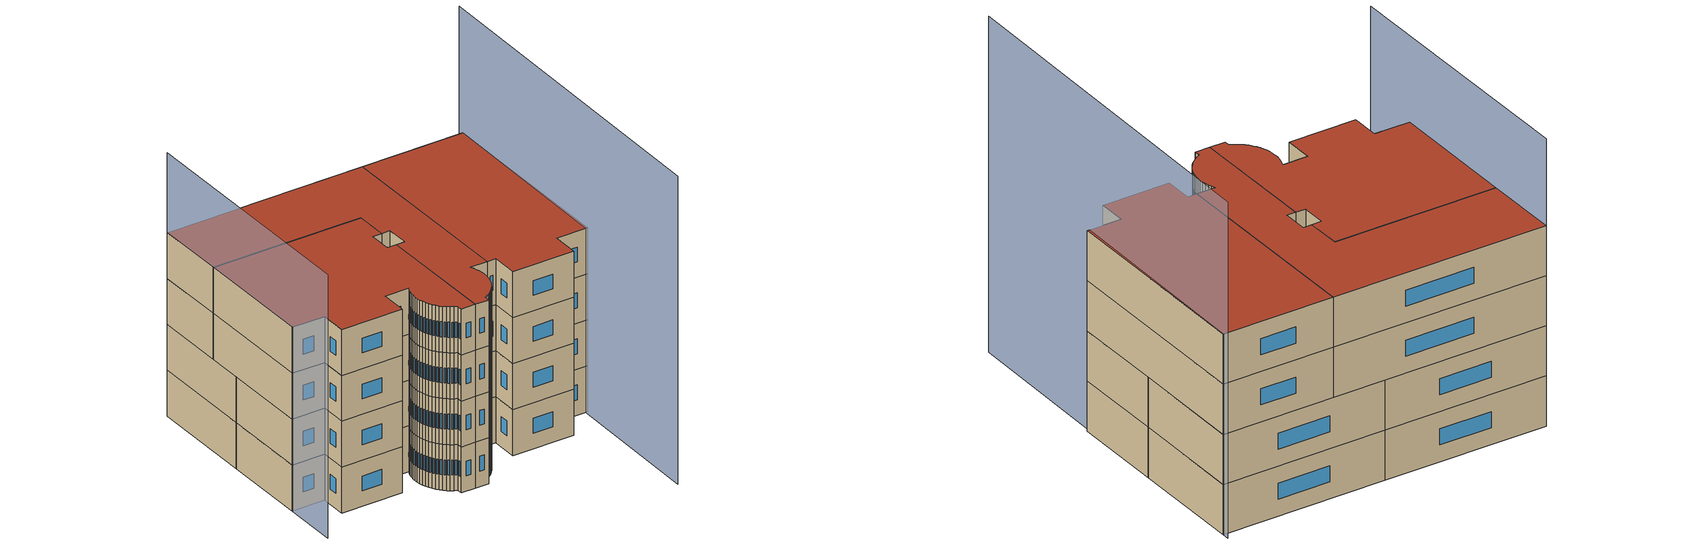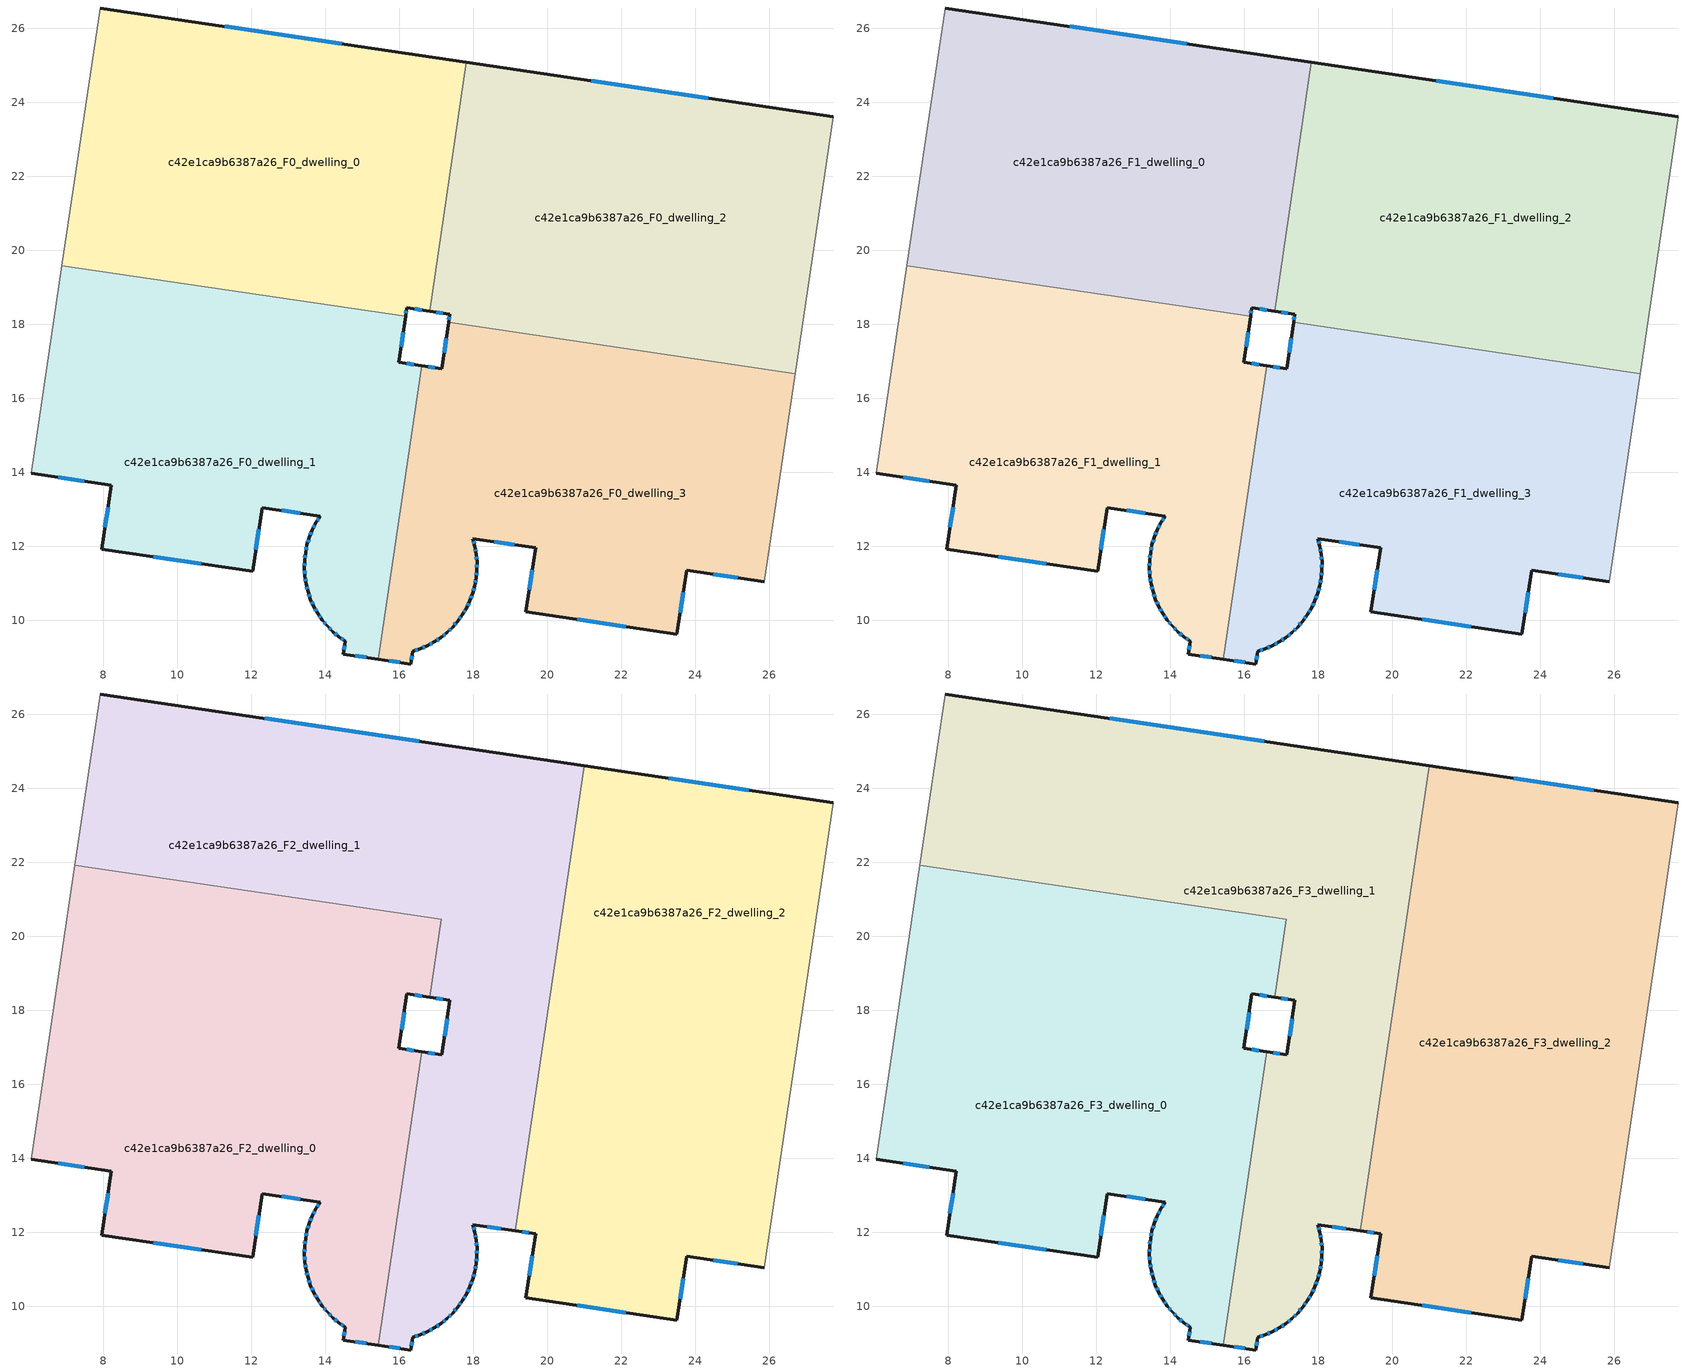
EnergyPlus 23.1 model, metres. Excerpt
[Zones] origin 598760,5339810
c42e1ca9b6387a26_F0_dwelling_0
 floor ground (EU_floor_Construction): 17.82,25.08 16.82,18.35 16.2,18.44 16.17,18.21 6.88,19.58 7.91,26.55 z0
 wall outside (EU_wall_Construction): 16.17,18.21 16.2,18.44 16.82,18.35 / 17.82,25.08 7.91,26.55 z0:3
 wall to c42e1ca9b6387a26_F0_dwelling_2 (EU_wall_Construction): 16.82,18.35 17.82,25.08 z0:3
 wall to c42e1ca9b6387a26_F0_dwelling_1 (EU_wall_Construction): 6.88,19.58 16.17,18.21 z0:3
 wall adiabatic (EU_wall_Construction): 7.91,26.55 6.88,19.58 z0:3
 window (EU_Window_Construction): 16.41,18.41 16.61,18.38 / 16.18,18.29 16.19,18.36 / 14.45,25.58 11.28,26.05 z1.02:1.98
c42e1ca9b6387a26_F0_dwelling_1
 floor ground (EU_floor_Construction): 16.17,18.21 15.99,16.97 16.6,16.88 15.43,8.95 14.49,9.08 14.54,9.42 14.37,9.55 14.2,9.69 14.05,9.85 13.92,10 13.8,10.18 13.69,10.37 13.6,10.57 13.54,10.77 13.48,10.98 13.45,11.19 13.44,11.41 13.44,11.62 13.47,11.83 13.5,12.04 13.57,12.24 13.65,12.44 13.74,12.63 13.86,12.81 12.3,13.04 12.04,11.32 7.96,11.92 8.22,13.64 6.05,13.97 6.88,19.58 z0
 wall outside (EU_wall_Construction): 6.05,13.97 8.22,13.64 7.96,11.92 12.04,11.32 12.3,13.04 13.86,12.81 13.74,12.63 13.65,12.44 13.57,12.24 13.5,12.04 13.47,11.83 13.44,11.62 13.44,11.41 13.45,11.19 13.48,10.98 13.54,10.77 13.6,10.57 13.69,10.37 13.8,10.18 13.92,10 14.05,9.85 14.2,9.69 14.37,9.55 14.54,9.42 14.49,9.08 15.43,8.95 / 16.6,16.88 15.99,16.97 16.17,18.21 z0:3
 wall adiabatic (EU_wall_Construction): 6.88,19.58 6.05,13.97 z0:3
 wall to c42e1ca9b6387a26_F0_dwelling_3 (EU_wall_Construction): 15.43,8.95 16.6,16.88 z0:3
 window (EU_Window_Construction): 14.1,9.79 14.15,9.74 / 13.96,9.95 14.01,9.9 / 13.84,10.12 13.88,10.06 / 13.73,10.31 13.76,10.25 / 13.63,10.5 13.66,10.44 / 13.56,10.7 13.58,10.64 / 13.5,10.9 13.52,10.84 / 13.46,11.11 13.47,11.05 / 13.44,11.33 13.44,11.26 / 13.44,11.54 13.44,11.48 / 13.46,11.75 13.45,11.69 / 13.49,11.97 13.48,11.9 / 13.55,12.17 13.53,12.11 / 13.62,12.37 13.6,12.31 / 13.71,12.57 13.68,12.5 / 13.82,12.75 13.78,12.69 / 12.83,12.97 13.33,12.89 / 12.13,11.91 12.21,12.46 / 9.35,11.72 10.65,11.52 / 8.13,13.06 8.05,12.51 / 6.79,13.86 7.48,13.75 / 16.05,17.39 16.11,17.79 / 16.39,16.91 16.2,16.94 / 14.81,9.04 15.11,8.99 / 14.52,9.31 14.5,9.2 / 14.43,9.51 14.48,9.47 / 14.26,9.64 14.31,9.6 z1.02:1.98
c42e1ca9b6387a26_F0_dwelling_2
 floor ground (EU_floor_Construction): 27.73,23.61 26.7,16.66 17.33,18.05 17.36,18.27 16.82,18.35 17.82,25.08 z0
 wall outside (EU_wall_Construction): 27.73,23.61 17.82,25.08 / 16.82,18.35 17.36,18.27 17.33,18.05 z0:3
 wall adiabatic (EU_wall_Construction): 26.7,16.66 27.73,23.61 z0:3
 wall to c42e1ca9b6387a26_F0_dwelling_3 (EU_wall_Construction): 17.33,18.05 26.7,16.66 z0:3
 window (EU_Window_Construction): 24.36,24.11 21.19,24.58 / 17.35,18.2 17.34,18.12 / 17.01,18.33 17.18,18.3 z1.02:1.98
c42e1ca9b6387a26_F0_dwelling_3
 floor ground (EU_floor_Construction): 26.7,16.66 25.87,11.04 23.77,11.34 23.51,9.62 19.43,10.23 19.69,11.95 17.99,12.21 18.04,12 18.08,11.79 18.1,11.58 18.1,11.36 18.08,11.15 18.04,10.94 17.99,10.72 17.91,10.52 17.82,10.33 17.71,10.15 17.58,9.98 17.44,9.82 17.3,9.67 17.13,9.53 16.95,9.42 16.76,9.31 16.56,9.23 16.36,9.16 16.31,8.82 15.43,8.95 16.6,16.88 17.15,16.8 17.33,18.05 z0
 wall outside (EU_wall_Construction): 15.43,8.95 16.31,8.82 16.36,9.16 16.56,9.23 16.76,9.31 16.95,9.42 17.13,9.53 17.3,9.67 17.44,9.82 17.58,9.98 17.71,10.15 17.82,10.33 17.91,10.52 17.99,10.72 18.04,10.94 18.08,11.15 18.1,11.36 18.1,11.58 18.08,11.79 18.04,12 17.99,12.21 19.69,11.95 19.43,10.23 23.51,9.62 23.77,11.34 25.87,11.04 / 17.33,18.05 17.15,16.8 16.6,16.88 z0:3
 wall adiabatic (EU_wall_Construction): 25.87,11.04 26.7,16.66 z0:3
 window (EU_Window_Construction): 18.07,11.86 18.06,11.92 / 18.09,11.65 18.09,11.71 / 18.1,11.43 18.1,11.5 / 18.08,11.22 18.09,11.28 / 18.06,11.01 18.07,11.07 / 18.01,10.8 18.02,10.86 / 17.94,10.59 17.96,10.66 / 17.85,10.4 17.88,10.46 / 17.75,10.21 17.78,10.27 / 17.62,10.04 17.66,10.09 / 17.49,9.87 17.53,9.92 / 17.35,9.72 17.39,9.77 / 17.18,9.58 17.24,9.62 / 17.01,9.46 17.07,9.49 / 16.82,9.35 16.89,9.38 / 16.63,9.26 16.69,9.29 / 16.43,9.18 16.5,9.21 / 16.33,8.93 16.35,9.04 / 15.73,8.9 16.01,8.86 / 16.96,16.83 16.79,16.85 / 17.27,17.62 17.21,17.22 / 24.48,11.24 25.15,11.15 / 23.59,10.21 23.68,10.76 / 20.81,10.02 22.12,9.83 / 19.6,11.37 19.51,10.82 / 18.57,12.12 19.11,12.04 / 18.03,12.07 18.01,12.13 z1.02:1.98
c42e1ca9b6387a26_F1_dwelling_0
 floor to c42e1ca9b6387a26_F0_dwelling_0 (EU_floor_Construction): 17.82,25.08 16.82,18.35 16.2,18.44 16.17,18.21 6.88,19.58 7.91,26.55 z3
 wall outside (EU_wall_Construction): 16.17,18.21 16.2,18.44 16.82,18.35 / 17.82,25.08 7.91,26.55 z3:6
 wall to c42e1ca9b6387a26_F1_dwelling_2 (EU_wall_Construction): 16.82,18.35 17.82,25.08 z3:6
 wall to c42e1ca9b6387a26_F1_dwelling_1 (EU_wall_Construction): 6.88,19.58 16.17,18.21 z3:6
 wall adiabatic (EU_wall_Construction): 7.91,26.55 6.88,19.58 z3:6
 window (EU_Window_Construction): 16.41,18.41 16.61,18.38 / 16.18,18.29 16.19,18.36 / 14.45,25.58 11.28,26.05 z4.02:4.98
c42e1ca9b6387a26_F1_dwelling_1
 floor to c42e1ca9b6387a26_F0_dwelling_1 (EU_floor_Construction): 16.17,18.21 15.99,16.97 16.6,16.88 15.43,8.95 14.49,9.08 14.54,9.42 14.37,9.55 14.2,9.69 14.05,9.85 13.92,10 13.8,10.18 13.69,10.37 13.6,10.57 13.54,10.77 13.48,10.98 13.45,11.19 13.44,11.41 13.44,11.62 13.47,11.83 13.5,12.04 13.57,12.24 13.65,12.44 13.74,12.63 13.86,12.81 12.3,13.04 12.04,11.32 7.96,11.92 8.22,13.64 6.05,13.97 6.88,19.58 z3
 wall outside (EU_wall_Construction): 6.05,13.97 8.22,13.64 7.96,11.92 12.04,11.32 12.3,13.04 13.86,12.81 13.74,12.63 13.65,12.44 13.57,12.24 13.5,12.04 13.47,11.83 13.44,11.62 13.44,11.41 13.45,11.19 13.48,10.98 13.54,10.77 13.6,10.57 13.69,10.37 13.8,10.18 13.92,10 14.05,9.85 14.2,9.69 14.37,9.55 14.54,9.42 14.49,9.08 15.43,8.95 / 16.6,16.88 15.99,16.97 16.17,18.21 z3:6
 wall adiabatic (EU_wall_Construction): 6.88,19.58 6.05,13.97 z3:6
 wall to c42e1ca9b6387a26_F1_dwelling_3 (EU_wall_Construction): 15.43,8.95 16.6,16.88 z3:6
 window (EU_Window_Construction): 14.1,9.79 14.15,9.74 / 13.96,9.95 14.01,9.9 / 13.84,10.12 13.88,10.06 / 13.73,10.31 13.76,10.25 / 13.63,10.5 13.66,10.44 / 13.56,10.7 13.58,10.64 / 13.5,10.9 13.52,10.84 / 13.46,11.11 13.47,11.05 / 13.44,11.33 13.44,11.26 / 13.44,11.54 13.44,11.48 / 13.46,11.75 13.45,11.69 / 13.49,11.97 13.48,11.9 / 13.55,12.17 13.53,12.11 / 13.62,12.37 13.6,12.31 / 13.71,12.57 13.68,12.5 / 13.82,12.75 13.78,12.69 / 12.83,12.97 13.33,12.89 / 12.13,11.91 12.21,12.46 / 9.35,11.72 10.65,11.52 / 8.13,13.06 8.05,12.51 / 6.79,13.86 7.48,13.75 / 16.05,17.39 16.11,17.79 / 16.39,16.91 16.2,16.94 / 14.81,9.04 15.11,8.99 / 14.52,9.31 14.5,9.2 / 14.43,9.51 14.48,9.47 / 14.26,9.64 14.31,9.6 z4.02:4.98
c42e1ca9b6387a26_F1_dwelling_2
 floor to c42e1ca9b6387a26_F0_dwelling_2 (EU_floor_Construction): 27.73,23.61 26.7,16.66 17.33,18.05 17.36,18.27 16.82,18.35 17.82,25.08 z3
 wall outside (EU_wall_Construction): 27.73,23.61 17.82,25.08 / 16.82,18.35 17.36,18.27 17.33,18.05 z3:6
 wall adiabatic (EU_wall_Construction): 26.7,16.66 27.73,23.61 z3:6
 wall to c42e1ca9b6387a26_F1_dwelling_3 (EU_wall_Construction): 17.33,18.05 26.7,16.66 z3:6
 window (EU_Window_Construction): 24.36,24.11 21.19,24.58 / 17.35,18.2 17.34,18.12 / 17.01,18.33 17.18,18.3 z4.02:4.98
c42e1ca9b6387a26_F1_dwelling_3
 floor to c42e1ca9b6387a26_F0_dwelling_3 (EU_floor_Construction): 26.7,16.66 25.87,11.04 23.77,11.34 23.51,9.62 19.43,10.23 19.69,11.95 17.99,12.21 18.04,12 18.08,11.79 18.1,11.58 18.1,11.36 18.08,11.15 18.04,10.94 17.99,10.72 17.91,10.52 17.82,10.33 17.71,10.15 17.58,9.98 17.44,9.82 17.3,9.67 17.13,9.53 16.95,9.42 16.76,9.31 16.56,9.23 16.36,9.16 16.31,8.82 15.43,8.95 16.6,16.88 17.15,16.8 17.33,18.05 z3
 wall outside (EU_wall_Construction): 15.43,8.95 16.31,8.82 16.36,9.16 16.56,9.23 16.76,9.31 16.95,9.42 17.13,9.53 17.3,9.67 17.44,9.82 17.58,9.98 17.71,10.15 17.82,10.33 17.91,10.52 17.99,10.72 18.04,10.94 18.08,11.15 18.1,11.36 18.1,11.58 18.08,11.79 18.04,12 17.99,12.21 19.69,11.95 19.43,10.23 23.51,9.62 23.77,11.34 25.87,11.04 / 17.33,18.05 17.15,16.8 16.6,16.88 z3:6
 wall adiabatic (EU_wall_Construction): 25.87,11.04 26.7,16.66 z3:6
 window (EU_Window_Construction): 18.07,11.86 18.06,11.92 / 18.09,11.65 18.09,11.71 / 18.1,11.43 18.1,11.5 / 18.08,11.22 18.09,11.28 / 18.06,11.01 18.07,11.07 / 18.01,10.8 18.02,10.86 / 17.94,10.59 17.96,10.66 / 17.85,10.4 17.88,10.46 / 17.75,10.21 17.78,10.27 / 17.62,10.04 17.66,10.09 / 17.49,9.87 17.53,9.92 / 17.35,9.72 17.39,9.77 / 17.18,9.58 17.24,9.62 / 17.01,9.46 17.07,9.49 / 16.82,9.35 16.89,9.38 / 16.63,9.26 16.69,9.29 / 16.43,9.18 16.5,9.21 / 16.33,8.93 16.35,9.04 / 15.73,8.9 16.01,8.86 / 16.96,16.83 16.79,16.85 / 17.27,17.62 17.21,17.22 / 24.48,11.24 25.15,11.15 / 23.59,10.21 23.68,10.76 / 20.81,10.02 22.12,9.83 / 19.6,11.37 19.51,10.82 / 18.57,12.12 19.11,12.04 / 18.03,12.07 18.01,12.13 z4.02:4.98
c42e1ca9b6387a26_F2_dwelling_0
 floor to c42e1ca9b6387a26_F1_dwelling_1 (EU_floor_Construction): 16.17,18.21 15.99,16.97 16.6,16.88 15.43,8.95 14.49,9.08 14.54,9.42 14.37,9.55 14.2,9.69 14.05,9.85 13.92,10 13.8,10.18 13.69,10.37 13.6,10.57 13.54,10.77 13.48,10.98 13.45,11.19 13.44,11.41 13.44,11.62 13.47,11.83 13.5,12.04 13.57,12.24 13.65,12.44 13.74,12.63 13.86,12.81 12.3,13.04 12.04,11.32 7.96,11.92 8.22,13.64 6.05,13.97 6.88,19.58 z6
 floor to c42e1ca9b6387a26_F1_dwelling_0 (EU_floor_Construction): 17.13,20.45 16.82,18.35 16.2,18.44 16.17,18.21 6.88,19.58 7.23,21.92 z6
 wall outside (EU_wall_Construction): 6.05,13.97 8.22,13.64 7.96,11.92 12.04,11.32 12.3,13.04 13.86,12.81 13.74,12.63 13.65,12.44 13.57,12.24 13.5,12.04 13.47,11.83 13.44,11.62 13.44,11.41 13.45,11.19 13.48,10.98 13.54,10.77 13.6,10.57 13.69,10.37 13.8,10.18 13.92,10 14.05,9.85 14.2,9.69 14.37,9.55 14.54,9.42 14.49,9.08 15.43,8.95 / 16.6,16.88 15.99,16.97 16.2,18.44 16.82,18.35 z6:9
 wall adiabatic (EU_wall_Construction): 7.23,21.92 6.05,13.97 z6:9
 wall to c42e1ca9b6387a26_F2_dwelling_1 (EU_wall_Construction): 16.82,18.35 17.13,20.45 7.23,21.92 / 15.43,8.95 16.6,16.88 z6:9
 window (EU_Window_Construction): 14.43,9.51 14.48,9.47 / 14.26,9.64 14.31,9.6 / 14.1,9.79 14.15,9.74 / 13.96,9.95 14.01,9.9 / 13.84,10.12 13.88,10.06 / 13.73,10.31 13.76,10.25 / 13.63,10.5 13.66,10.44 / 13.56,10.7 13.58,10.64 / 13.5,10.9 13.52,10.84 / 13.46,11.11 13.47,11.05 / 13.44,11.33 13.44,11.26 / 13.44,11.54 13.44,11.48 / 13.46,11.75 13.45,11.69 / 13.49,11.97 13.48,11.9 / 13.55,12.17 13.53,12.11 / 13.62,12.37 13.6,12.31 / 13.71,12.57 13.68,12.5 / 13.82,12.75 13.78,12.69 / 12.83,12.97 13.33,12.89 / 12.13,11.91 12.21,12.46 / 9.35,11.72 10.65,11.52 / 8.13,13.06 8.05,12.51 / 6.79,13.86 7.48,13.75 / 16.41,18.41 16.61,18.38 / 16.06,17.47 16.13,17.94 / 16.39,16.91 16.2,16.94 / 14.81,9.04 15.11,8.99 / 14.52,9.31 14.5,9.2 z7.02:7.98
c42e1ca9b6387a26_F2_dwelling_1
 floor to c42e1ca9b6387a26_F1_dwelling_0 (EU_floor_Construction): 17.82,25.08 16.82,18.35 17.13,20.45 7.23,21.92 7.91,26.55 z6
 floor to c42e1ca9b6387a26_F1_dwelling_2 (EU_floor_Construction): 21,24.61 19.97,17.66 17.33,18.05 17.36,18.27 16.82,18.35 17.82,25.08 z6
 floor to c42e1ca9b6387a26_F1_dwelling_3 (EU_floor_Construction): 19.97,17.66 19.14,12.04 17.99,12.21 18.04,12 18.08,11.79 18.1,11.58 18.1,11.36 18.08,11.15 18.04,10.94 17.99,10.72 17.91,10.52 17.82,10.33 17.71,10.15 17.58,9.98 17.44,9.82 17.3,9.67 17.13,9.53 16.95,9.42 16.76,9.31 16.56,9.23 16.36,9.16 16.31,8.82 15.43,8.95 16.6,16.88 17.15,16.8 17.33,18.05 z6
 wall outside (EU_wall_Construction): 15.43,8.95 16.31,8.82 16.36,9.16 16.56,9.23 16.76,9.31 16.95,9.42 17.13,9.53 17.3,9.67 17.44,9.82 17.58,9.98 17.71,10.15 17.82,10.33 17.91,10.52 17.99,10.72 18.04,10.94 18.08,11.15 18.1,11.36 18.1,11.58 18.08,11.79 18.04,12 17.99,12.21 19.14,12.04 / 16.82,18.35 17.36,18.27 17.15,16.8 16.6,16.88 / 21,24.61 7.91,26.55 z6:9
 wall adiabatic (EU_wall_Construction): 7.91,26.55 7.23,21.92 z6:9
 wall to c42e1ca9b6387a26_F2_dwelling_2 (EU_wall_Construction): 19.14,12.04 21,24.61 z6:9
 window (EU_Window_Construction): 18.07,11.86 18.06,11.92 / 18.09,11.65 18.09,11.71 / 18.1,11.43 18.1,11.5 / 18.08,11.22 18.09,11.28 / 18.06,11.01 18.07,11.07 / 18.01,10.8 18.02,10.86 / 17.94,10.59 17.96,10.66 / 17.85,10.4 17.88,10.46 / 17.75,10.21 17.78,10.27 / 17.62,10.04 17.66,10.09 / 17.49,9.87 17.53,9.92 / 17.35,9.72 17.39,9.77 / 17.18,9.58 17.24,9.62 / 17.01,9.46 17.07,9.49 / 16.82,9.35 16.89,9.38 / 16.63,9.26 16.69,9.29 / 16.43,9.18 16.5,9.21 / 16.33,8.93 16.35,9.04 / 15.73,8.9 16.01,8.86 / 16.96,16.83 16.79,16.85 / 17.29,17.77 17.22,17.3 / 17,18.33 17.18,18.3 / 16.54,25.27 12.36,25.89 / 18.38,12.15 18.75,12.09 / 18.03,12.07 18.01,12.13 z7.02:7.98
c42e1ca9b6387a26_F2_dwelling_2
 floor to c42e1ca9b6387a26_F1_dwelling_2 (EU_floor_Construction): 27.73,23.61 26.7,16.66 19.97,17.66 21,24.61 z6
 floor to c42e1ca9b6387a26_F1_dwelling_3 (EU_floor_Construction): 26.7,16.66 25.87,11.04 23.77,11.34 23.51,9.62 19.43,10.23 19.69,11.95 19.14,12.04 19.97,17.66 z6
 wall outside (EU_wall_Construction): 27.73,23.61 21,24.61 / 19.14,12.04 19.69,11.95 19.43,10.23 23.51,9.62 23.77,11.34 25.87,11.04 z6:9
 wall adiabatic (EU_wall_Construction): 25.87,11.04 27.73,23.61 z6:9
 window (EU_Window_Construction): 25.44,23.95 23.29,24.27 / 24.48,11.24 25.15,11.15 / 23.59,10.21 23.68,10.76 / 20.81,10.02 22.12,9.83 / 19.6,11.37 19.51,10.82 / 19.32,12.01 19.5,11.98 z7.02:7.98
c42e1ca9b6387a26_F3_dwelling_0
 floor to c42e1ca9b6387a26_F2_dwelling_0 (EU_floor_Construction): 17.13,20.45 16.82,18.35 16.2,18.44 15.99,16.97 16.6,16.88 15.43,8.95 14.49,9.08 14.54,9.42 14.37,9.55 14.2,9.69 14.05,9.85 13.92,10 13.8,10.18 13.69,10.37 13.6,10.57 13.54,10.77 13.48,10.98 13.45,11.19 13.44,11.41 13.44,11.62 13.47,11.83 13.5,12.04 13.57,12.24 13.65,12.44 13.74,12.63 13.86,12.81 12.3,13.04 12.04,11.32 7.96,11.92 8.22,13.64 6.05,13.97 7.23,21.92 z9
 wall outside (EU_wall_Construction): 6.05,13.97 8.22,13.64 7.96,11.92 12.04,11.32 12.3,13.04 13.86,12.81 13.74,12.63 13.65,12.44 13.57,12.24 13.5,12.04 13.47,11.83 13.44,11.62 13.44,11.41 13.45,11.19 13.48,10.98 13.54,10.77 13.6,10.57 13.69,10.37 13.8,10.18 13.92,10 14.05,9.85 14.2,9.69 14.37,9.55 14.54,9.42 14.49,9.08 15.43,8.95 / 16.6,16.88 15.99,16.97 16.2,18.44 16.82,18.35 z9:12
 wall adiabatic (EU_wall_Construction): 7.23,21.92 6.05,13.97 z9:12
 wall to c42e1ca9b6387a26_F3_dwelling_1 (EU_wall_Construction): 16.82,18.35 17.13,20.45 7.23,21.92 / 15.43,8.95 16.6,16.88 z9:12
 window (EU_Window_Construction): 14.43,9.51 14.48,9.47 / 14.26,9.64 14.31,9.6 / 14.1,9.79 14.15,9.74 / 13.96,9.95 14.01,9.9 / 13.84,10.12 13.88,10.06 / 13.73,10.31 13.76,10.25 / 13.63,10.5 13.66,10.44 / 13.56,10.7 13.58,10.64 / 13.5,10.9 13.52,10.84 / 13.46,11.11 13.47,11.05 / 13.44,11.33 13.44,11.26 / 13.44,11.54 13.44,11.48 / 13.46,11.75 13.45,11.69 / 13.49,11.97 13.48,11.9 / 13.55,12.17 13.53,12.11 / 13.62,12.37 13.6,12.31 / 13.71,12.57 13.68,12.5 / 13.82,12.75 13.78,12.69 / 12.83,12.97 13.33,12.89 / 12.13,11.91 12.21,12.46 / 9.35,11.72 10.65,11.52 / 8.13,13.06 8.05,12.51 / 6.79,13.86 7.48,13.75 / 16.41,18.41 16.61,18.38 / 16.06,17.47 16.13,17.94 / 16.39,16.91 16.2,16.94 / 14.81,9.04 15.11,8.99 / 14.52,9.31 14.5,9.2 z10.02:10.98
 roof outside (EU_roof_Construction): 15.43,8.95 16.6,16.88 15.99,16.97 16.2,18.44 16.82,18.35 17.13,20.45 7.23,21.92 6.05,13.97 8.22,13.64 7.96,11.92 12.04,11.32 12.3,13.04 13.86,12.81 13.74,12.63 13.65,12.44 13.57,12.24 13.5,12.04 13.47,11.83 13.44,11.62 13.44,11.41 13.45,11.19 13.48,10.98 13.54,10.77 13.6,10.57 13.69,10.37 13.8,10.18 13.92,10 14.05,9.85 14.2,9.69 14.37,9.55 14.54,9.42 14.49,9.08 z12
c42e1ca9b6387a26_F3_dwelling_1
 floor to c42e1ca9b6387a26_F2_dwelling_1 (EU_floor_Construction): 21,24.61 19.14,12.04 17.99,12.21 18.04,12 18.08,11.79 18.1,11.58 18.1,11.36 18.08,11.15 18.04,10.94 17.99,10.72 17.91,10.52 17.82,10.33 17.71,10.15 17.58,9.98 17.44,9.82 17.3,9.67 17.13,9.53 16.95,9.42 16.76,9.31 16.56,9.23 16.36,9.16 16.31,8.82 15.43,8.95 16.6,16.88 17.15,16.8 17.36,18.27 16.82,18.35 17.13,20.45 7.23,21.92 7.91,26.55 z9
 wall outside (EU_wall_Construction): 15.43,8.95 16.31,8.82 16.36,9.16 16.56,9.23 16.76,9.31 16.95,9.42 17.13,9.53 17.3,9.67 17.44,9.82 17.58,9.98 17.71,10.15 17.82,10.33 17.91,10.52 17.99,10.72 18.04,10.94 18.08,11.15 18.1,11.36 18.1,11.58 18.08,11.79 18.04,12 17.99,12.21 19.14,12.04 / 16.82,18.35 17.36,18.27 17.15,16.8 16.6,16.88 / 21,24.61 7.91,26.55 z9:12
 wall adiabatic (EU_wall_Construction): 7.91,26.55 7.23,21.92 z9:12
 wall to c42e1ca9b6387a26_F3_dwelling_2 (EU_wall_Construction): 19.14,12.04 21,24.61 z9:12
 window (EU_Window_Construction): 18.07,11.86 18.06,11.92 / 18.09,11.65 18.09,11.71 / 18.1,11.43 18.1,11.5 / 18.08,11.22 18.09,11.28 / 18.06,11.01 18.07,11.07 / 18.01,10.8 18.02,10.86 / 17.94,10.59 17.96,10.66 / 17.85,10.4 17.88,10.46 / 17.75,10.21 17.78,10.27 / 17.62,10.04 17.66,10.09 / 17.49,9.87 17.53,9.92 / 17.35,9.72 17.39,9.77 / 17.18,9.58 17.24,9.62 / 17.01,9.46 17.07,9.49 / 16.82,9.35 16.89,9.38 / 16.63,9.26 16.69,9.29 / 16.43,9.18 16.5,9.21 / 16.33,8.93 16.35,9.04 / 15.73,8.9 16.01,8.86 / 16.96,16.83 16.79,16.85 / 17.29,17.77 17.22,17.3 / 17,18.33 17.18,18.3 / 16.54,25.27 12.36,25.89 / 18.38,12.15 18.75,12.09 / 18.03,12.07 18.01,12.13 z10.02:10.98
 roof outside (EU_roof_Construction): 17.82,10.33 17.91,10.52 17.99,10.72 18.04,10.94 18.08,11.15 18.1,11.36 18.1,11.58 18.08,11.79 18.04,12 17.99,12.21 19.14,12.04 21,24.61 7.91,26.55 7.23,21.92 17.13,20.45 16.82,18.35 17.36,18.27 17.15,16.8 16.6,16.88 15.43,8.95 16.31,8.82 16.36,9.16 16.56,9.23 16.76,9.31 16.95,9.42 17.13,9.53 17.3,9.67 17.44,9.82 17.58,9.98 17.71,10.15 z12
c42e1ca9b6387a26_F3_dwelling_2
 floor to c42e1ca9b6387a26_F2_dwelling_2 (EU_floor_Construction): 27.73,23.61 25.87,11.04 23.77,11.34 23.51,9.62 19.43,10.23 19.69,11.95 19.14,12.04 21,24.61 z9
 wall outside (EU_wall_Construction): 27.73,23.61 21,24.61 / 19.14,12.04 19.69,11.95 19.43,10.23 23.51,9.62 23.77,11.34 25.87,11.04 z9:12
 wall adiabatic (EU_wall_Construction): 25.87,11.04 27.73,23.61 z9:12
 window (EU_Window_Construction): 25.44,23.95 23.29,24.27 / 24.48,11.24 25.15,11.15 / 23.59,10.21 23.68,10.76 / 20.81,10.02 22.12,9.83 / 19.6,11.37 19.51,10.82 / 19.32,12.01 19.5,11.98 z10.02:10.98
 roof outside (EU_roof_Construction): 25.87,11.04 27.73,23.61 21,24.61 19.14,12.04 19.69,11.95 19.43,10.23 23.51,9.62 23.77,11.34 z12
shading: 24.2,1.62 27.79,24 z0:20.1; 7.91,26.55 5.53,10.41 z0:17.2
[Building]
EU S2 Campaign: North Axis=0; Terrain=City; Solar Distribution=FullExterior
[Site:Location]
Vienna: Latitude=48; Longitude=16.5; Time Zone=1; Elevation=183
[SizingPeriod:WeatherFileDays]
AnnualSizingPeriod: Begin Month=1; Begin Day of Month=1; End Month=12; End Day of Month=31; Day of Week for Start Day=Monday; Use Weather File Daylight Saving Period=No; Use Weather File Rain and Snow Indicators=No
[MATERIAL]
EU_InternalMass_Material: Roughness=MediumRough; Thickness=0.1; Conductivity=1; Density=1800; Specific Heat=900; Thermal Absorptance=0.9; Solar Absorptance=0.7; Visible Absorptance=0.7
[MATERIAL:NOMASS] Roughness=MediumRough; Thermal Absorptance=0.9; Solar Absorptance=0.7; Visible Absorptance=0.7
Name | Thermal Resistance
EU_wall_NoMass | 0.942466
EU_roof_NoMass | 0.551687
EU_floor_NoMass | 0.66527
[WINDOWMATERIAL:SIMPLEGLAZINGSYSTEM]
EU_Window_SimpleGlazing: UFactor=2.03367; Solar Heat Gain Coefficient=0.65; Visible Transmittance=0.65
[CONSTRUCTION]
EU_wall_Construction: EU_wall_NoMass
EU_roof_Construction: EU_roof_NoMass
EU_floor_Construction: EU_floor_NoMass
EU_Window_Construction: EU_Window_SimpleGlazing
EU_InternalMass_Construction: EU_InternalMass_Material
[ZONE] Type=1; Multiplier=1; Ceiling Height=autocalculate; Floor Area=autocalculate; Part of Total Floor Area=Yes
Name | Volume
c42e1ca9b6387a26_F0_dwelling_0; c42e1ca9b6387a26_F1_dwelling_0 | 210.916
c42e1ca9b6387a26_F2_dwelling_0; c42e1ca9b6387a26_F3_dwelling_0 | 281.248
c42e1ca9b6387a26_F0_dwelling_1; c42e1ca9b6387a26_F1_dwelling_1 | 210.932
c42e1ca9b6387a26_F2_dwelling_1; c42e1ca9b6387a26_F3_dwelling_1 | 281.198
c42e1ca9b6387a26_F0_dwelling_2; c42e1ca9b6387a26_F1_dwelling_2 | 210.919
c42e1ca9b6387a26_F2_dwelling_2; c42e1ca9b6387a26_F3_dwelling_2 | 281.218
c42e1ca9b6387a26_F0_dwelling_3; c42e1ca9b6387a26_F1_dwelling_3 | 210.908
[INTERNALMASS] Construction=EU_InternalMass_Construction
Name | Zone or ZoneList | Surface Area
c42e1ca9b6387a26_F0_dwelling_0_EU_InternalMass | c42e1ca9b6387a26_F0_dwelling_0 | 70.306
c42e1ca9b6387a26_F0_dwelling_1_EU_InternalMass | c42e1ca9b6387a26_F0_dwelling_1 | 70.3097
c42e1ca9b6387a26_F0_dwelling_2_EU_InternalMass | c42e1ca9b6387a26_F0_dwelling_2 | 70.306
c42e1ca9b6387a26_F0_dwelling_3_EU_InternalMass | c42e1ca9b6387a26_F0_dwelling_3 | 70.3031
c42e1ca9b6387a26_F1_dwelling_0_EU_InternalMass | c42e1ca9b6387a26_F1_dwelling_0 | 70.306
c42e1ca9b6387a26_F1_dwelling_1_EU_InternalMass | c42e1ca9b6387a26_F1_dwelling_1 | 70.3097
c42e1ca9b6387a26_F1_dwelling_2_EU_InternalMass | c42e1ca9b6387a26_F1_dwelling_2 | 70.306
c42e1ca9b6387a26_F1_dwelling_3_EU_InternalMass | c42e1ca9b6387a26_F1_dwelling_3 | 70.3031
c42e1ca9b6387a26_F2_dwelling_0_EU_InternalMass | c42e1ca9b6387a26_F2_dwelling_0 | 93.7469
c42e1ca9b6387a26_F2_dwelling_1_EU_InternalMass | c42e1ca9b6387a26_F2_dwelling_1 | 93.7326
c42e1ca9b6387a26_F2_dwelling_2_EU_InternalMass | c42e1ca9b6387a26_F2_dwelling_2 | 93.7405
c42e1ca9b6387a26_F3_dwelling_0_EU_InternalMass | c42e1ca9b6387a26_F3_dwelling_0 | 93.7469
c42e1ca9b6387a26_F3_dwelling_1_EU_InternalMass | c42e1ca9b6387a26_F3_dwelling_1 | 93.7326
c42e1ca9b6387a26_F3_dwelling_2_EU_InternalMass | c42e1ca9b6387a26_F3_dwelling_2 | 93.7405
[OTHEREQUIPMENT] Fuel Type=Electricity; Design Level Calculation Method=Watts/Area; Power per Zone Floor Area=1; Fraction Latent=0; Fraction Radiant=0; Fraction Lost=0; Carbon Dioxide Generation Rate=0; EndUse Subcategory=EU_Step8_InternalGains
Name | Zone or ZoneList or Space or SpaceList | Schedule
EU_Step8_InternalGain_c42e1ca9b6387a26_F0_dwelling_0_f000 | c42e1ca9b6387a26_F0_dwelling_0 | EU_Step8_GainSchedule_c42e1ca9b6387a26_F0_dwelling_0_f000
EU_Step8_InternalGain_c42e1ca9b6387a26_F0_dwelling_1_f000 | c42e1ca9b6387a26_F0_dwelling_1 | EU_Step8_GainSchedule_c42e1ca9b6387a26_F0_dwelling_1_f000
EU_Step8_InternalGain_c42e1ca9b6387a26_F0_dwelling_2_f000 | c42e1ca9b6387a26_F0_dwelling_2 | EU_Step8_GainSchedule_c42e1ca9b6387a26_F0_dwelling_2_f000
EU_Step8_InternalGain_c42e1ca9b6387a26_F0_dwelling_3_f000 | c42e1ca9b6387a26_F0_dwelling_3 | EU_Step8_GainSchedule_c42e1ca9b6387a26_F0_dwelling_3_f000
EU_Step8_InternalGain_c42e1ca9b6387a26_F1_dwelling_0_f000 | c42e1ca9b6387a26_F1_dwelling_0 | EU_Step8_GainSchedule_c42e1ca9b6387a26_F1_dwelling_0_f000
EU_Step8_InternalGain_c42e1ca9b6387a26_F1_dwelling_1_f000 | c42e1ca9b6387a26_F1_dwelling_1 | EU_Step8_GainSchedule_c42e1ca9b6387a26_F1_dwelling_1_f000
EU_Step8_InternalGain_c42e1ca9b6387a26_F1_dwelling_2_f000 | c42e1ca9b6387a26_F1_dwelling_2 | EU_Step8_GainSchedule_c42e1ca9b6387a26_F1_dwelling_2_f000
EU_Step8_InternalGain_c42e1ca9b6387a26_F1_dwelling_3_f000 | c42e1ca9b6387a26_F1_dwelling_3 | EU_Step8_GainSchedule_c42e1ca9b6387a26_F1_dwelling_3_f000
EU_Step8_InternalGain_c42e1ca9b6387a26_F2_dwelling_0_f000 | c42e1ca9b6387a26_F2_dwelling_0 | EU_Step8_GainSchedule_c42e1ca9b6387a26_F2_dwelling_0_f000
EU_Step8_InternalGain_c42e1ca9b6387a26_F2_dwelling_1_f000 | c42e1ca9b6387a26_F2_dwelling_1 | EU_Step8_GainSchedule_c42e1ca9b6387a26_F2_dwelling_1_f000
EU_Step8_InternalGain_c42e1ca9b6387a26_F2_dwelling_2_f000 | c42e1ca9b6387a26_F2_dwelling_2 | EU_Step8_GainSchedule_c42e1ca9b6387a26_F2_dwelling_2_f000
EU_Step8_InternalGain_c42e1ca9b6387a26_F3_dwelling_0_f000 | c42e1ca9b6387a26_F3_dwelling_0 | EU_Step8_GainSchedule_c42e1ca9b6387a26_F3_dwelling_0_f000
EU_Step8_InternalGain_c42e1ca9b6387a26_F3_dwelling_1_f000 | c42e1ca9b6387a26_F3_dwelling_1 | EU_Step8_GainSchedule_c42e1ca9b6387a26_F3_dwelling_1_f000
EU_Step8_InternalGain_c42e1ca9b6387a26_F3_dwelling_2_f000 | c42e1ca9b6387a26_F3_dwelling_2 | EU_Step8_GainSchedule_c42e1ca9b6387a26_F3_dwelling_2_f000
[ZONEVENTILATION:DESIGNFLOWRATE] Schedule=EU_AlwaysOn; Design Flow Rate Calculation Method=AirChanges/Hour; Air Changes per Hour=0.530523; Ventilation Type=Natural; Fan Pressure Rise=0; Fan Total Efficiency=1; Constant Term Coefficient=1; Temperature Term Coefficient=0; Velocity Term Coefficient=0; Velocity Squared Term Coefficient=0; Minimum Indoor Temperature=-100; Maximum Indoor Temperature=100; Delta Temperature=-100; Minimum Outdoor Temperature=-100; Maximum Outdoor Temperature=100; Maximum Wind Speed=40
Name | Zone or ZoneList or Space or SpaceList
EU_ConstantAir_c42e1ca9b6387a26_F0_dwelling_0 | c42e1ca9b6387a26_F0_dwelling_0
EU_ConstantAir_c42e1ca9b6387a26_F0_dwelling_1 | c42e1ca9b6387a26_F0_dwelling_1
EU_ConstantAir_c42e1ca9b6387a26_F0_dwelling_2 | c42e1ca9b6387a26_F0_dwelling_2
EU_ConstantAir_c42e1ca9b6387a26_F0_dwelling_3 | c42e1ca9b6387a26_F0_dwelling_3
EU_ConstantAir_c42e1ca9b6387a26_F1_dwelling_0 | c42e1ca9b6387a26_F1_dwelling_0
EU_ConstantAir_c42e1ca9b6387a26_F1_dwelling_1 | c42e1ca9b6387a26_F1_dwelling_1
EU_ConstantAir_c42e1ca9b6387a26_F1_dwelling_2 | c42e1ca9b6387a26_F1_dwelling_2
EU_ConstantAir_c42e1ca9b6387a26_F1_dwelling_3 | c42e1ca9b6387a26_F1_dwelling_3
EU_ConstantAir_c42e1ca9b6387a26_F2_dwelling_0 | c42e1ca9b6387a26_F2_dwelling_0
EU_ConstantAir_c42e1ca9b6387a26_F2_dwelling_1 | c42e1ca9b6387a26_F2_dwelling_1
EU_ConstantAir_c42e1ca9b6387a26_F2_dwelling_2 | c42e1ca9b6387a26_F2_dwelling_2
EU_ConstantAir_c42e1ca9b6387a26_F3_dwelling_0 | c42e1ca9b6387a26_F3_dwelling_0
EU_ConstantAir_c42e1ca9b6387a26_F3_dwelling_1 | c42e1ca9b6387a26_F3_dwelling_1
EU_ConstantAir_c42e1ca9b6387a26_F3_dwelling_2 | c42e1ca9b6387a26_F3_dwelling_2
[HVACTEMPLATE:THERMOSTAT] Constant Heating Setpoint=20; Constant Cooling Setpoint=50
EU_HeatOnly_c42e1ca9b6387a26_F0_dwelling_0; EU_HeatOnly_c42e1ca9b6387a26_F0_dwelling_1; EU_HeatOnly_c42e1ca9b6387a26_F0_dwelling_2; EU_HeatOnly_c42e1ca9b6387a26_F0_dwelling_3; EU_HeatOnly_c42e1ca9b6387a26_F1_dwelling_0; EU_HeatOnly_c42e1ca9b6387a26_F1_dwelling_1; EU_HeatOnly_c42e1ca9b6387a26_F1_dwelling_2; EU_HeatOnly_c42e1ca9b6387a26_F1_dwelling_3; EU_HeatOnly_c42e1ca9b6387a26_F2_dwelling_0; EU_HeatOnly_c42e1ca9b6387a26_F2_dwelling_1; EU_HeatOnly_c42e1ca9b6387a26_F2_dwelling_2; EU_HeatOnly_c42e1ca9b6387a26_F3_dwelling_0; EU_HeatOnly_c42e1ca9b6387a26_F3_dwelling_1; EU_HeatOnly_c42e1ca9b6387a26_F3_dwelling_2
[HVACTEMPLATE:ZONE:IDEALLOADSAIRSYSTEM] System Availability Schedule=EU_AlwaysOn; Maximum Heating Supply Air Temperature=50; Minimum Cooling Supply Air Temperature=13; Maximum Heating Supply Air Humidity Ratio=0.0156; Minimum Cooling Supply Air Humidity Ratio=0.0077; Heating Limit=NoLimit; Cooling Limit=NoLimit; Heating Availability Schedule=EU_AlwaysOn; Cooling Availability Schedule=EU_CoolingOff; Dehumidification Control Type=ConstantSensibleHeatRatio; Cooling Sensible Heat Ratio=0.7; Dehumidification Setpoint=60; Humidification Control Type=None; Humidification Setpoint=30; Outdoor Air Method=None; Outdoor Air Flow Rate per Person=0.00944; Outdoor Air Flow Rate per Zone Floor Area=0; Outdoor Air Flow Rate per Zone=0; Demand Controlled Ventilation Type=None; Outdoor Air Economizer Type=NoEconomizer; Heat Recovery Type=None; Sensible Heat Recovery Effectiveness=0.7; Latent Heat Recovery Effectiveness=0.65
Name | Template Thermostat
c42e1ca9b6387a26_F0_dwelling_0 | EU_HeatOnly_c42e1ca9b6387a26_F0_dwelling_0
c42e1ca9b6387a26_F0_dwelling_1 | EU_HeatOnly_c42e1ca9b6387a26_F0_dwelling_1
c42e1ca9b6387a26_F0_dwelling_2 | EU_HeatOnly_c42e1ca9b6387a26_F0_dwelling_2
c42e1ca9b6387a26_F0_dwelling_3 | EU_HeatOnly_c42e1ca9b6387a26_F0_dwelling_3
c42e1ca9b6387a26_F1_dwelling_0 | EU_HeatOnly_c42e1ca9b6387a26_F1_dwelling_0
c42e1ca9b6387a26_F1_dwelling_1 | EU_HeatOnly_c42e1ca9b6387a26_F1_dwelling_1
c42e1ca9b6387a26_F1_dwelling_2 | EU_HeatOnly_c42e1ca9b6387a26_F1_dwelling_2
c42e1ca9b6387a26_F1_dwelling_3 | EU_HeatOnly_c42e1ca9b6387a26_F1_dwelling_3
c42e1ca9b6387a26_F2_dwelling_0 | EU_HeatOnly_c42e1ca9b6387a26_F2_dwelling_0
c42e1ca9b6387a26_F2_dwelling_1 | EU_HeatOnly_c42e1ca9b6387a26_F2_dwelling_1
c42e1ca9b6387a26_F2_dwelling_2 | EU_HeatOnly_c42e1ca9b6387a26_F2_dwelling_2
c42e1ca9b6387a26_F3_dwelling_0 | EU_HeatOnly_c42e1ca9b6387a26_F3_dwelling_0
c42e1ca9b6387a26_F3_dwelling_1 | EU_HeatOnly_c42e1ca9b6387a26_F3_dwelling_1
c42e1ca9b6387a26_F3_dwelling_2 | EU_HeatOnly_c42e1ca9b6387a26_F3_dwelling_2
[SIZING:ZONE] Zone Cooling Design Supply Air Temperature Input Method=SupplyAirTemperature; Zone Cooling Design Supply Air Temperature=13; Zone Heating Design Supply Air Temperature Input Method=SupplyAirTemperature; Zone Heating Design Supply Air Temperature=50; Zone Cooling Design Supply Air Humidity Ratio=0.008; Zone Heating Design Supply Air Humidity Ratio=0.008; Cooling Design Air Flow Method=DesignDay; Cooling Design Air Flow Rate=0; Cooling Minimum Air Flow per Zone Floor Area=0.000762; Cooling Minimum Air Flow=0; Cooling Minimum Air Flow Fraction=0.2; Heating Design Air Flow Method=DesignDay; Heating Design Air Flow Rate=0; Heating Maximum Air Flow per Zone Floor Area=0.002032; Heating Maximum Air Flow=0.141576; Heating Maximum Air Flow Fraction=0.3; Account for Dedicated Outdoor Air System=No; Dedicated Outdoor Air System Control Strategy=NeutralSupplyAir; Dedicated Outdoor Air Low Setpoint Temperature for Design=autosize; Dedicated Outdoor Air High Setpoint Temperature for Design=autosize; Zone Load Sizing Method=Sensible Load Only No Latent Load; Zone Latent Cooling Design Supply Air Humidity Ratio Input Method=HumidityRatioDifference; Zone Cooling Design Supply Air Humidity Ratio Difference=0.005; Zone Latent Heating Design Supply Air Humidity Ratio Input Method=HumidityRatioDifference; Zone Humidification Design Supply Air Humidity Ratio Difference=0.005
c42e1ca9b6387a26_F0_dwelling_0; c42e1ca9b6387a26_F0_dwelling_1; c42e1ca9b6387a26_F0_dwelling_2; c42e1ca9b6387a26_F0_dwelling_3; c42e1ca9b6387a26_F1_dwelling_0; c42e1ca9b6387a26_F1_dwelling_1; c42e1ca9b6387a26_F1_dwelling_2; c42e1ca9b6387a26_F1_dwelling_3; c42e1ca9b6387a26_F2_dwelling_0; c42e1ca9b6387a26_F2_dwelling_1; c42e1ca9b6387a26_F2_dwelling_2; c42e1ca9b6387a26_F3_dwelling_0; c42e1ca9b6387a26_F3_dwelling_1; c42e1ca9b6387a26_F3_dwelling_2
[SCHEDULE:CONSTANT]
Name | Hourly Value
EU_AlwaysOn | 1
EU_CoolingOff | 0
[SCHEDULE:FILE] Column Number=1; Rows to Skip at Top=0; Number of Hours of Data=8760; Column Separator=Comma; Interpolate to Timestep=No; Minutes per Item=60; Adjust Schedule for Daylight Savings=Yes
Name | File
EU_Step8_GainSchedule_c42e1ca9b6387a26_F0_dwelling_0_f000 | ../../schedules/c42e1ca9b6387a26/c42e1ca9b6387a26_F0_dwelling_0_f000_gain.csv
EU_Step8_GainSchedule_c42e1ca9b6387a26_F0_dwelling_1_f000 | ../../schedules/c42e1ca9b6387a26/c42e1ca9b6387a26_F0_dwelling_1_f000_gain.csv
EU_Step8_GainSchedule_c42e1ca9b6387a26_F0_dwelling_2_f000 | ../../schedules/c42e1ca9b6387a26/c42e1ca9b6387a26_F0_dwelling_2_f000_gain.csv
EU_Step8_GainSchedule_c42e1ca9b6387a26_F0_dwelling_3_f000 | ../../schedules/c42e1ca9b6387a26/c42e1ca9b6387a26_F0_dwelling_3_f000_gain.csv
EU_Step8_GainSchedule_c42e1ca9b6387a26_F1_dwelling_0_f000 | ../../schedules/c42e1ca9b6387a26/c42e1ca9b6387a26_F1_dwelling_0_f000_gain.csv
EU_Step8_GainSchedule_c42e1ca9b6387a26_F1_dwelling_1_f000 | ../../schedules/c42e1ca9b6387a26/c42e1ca9b6387a26_F1_dwelling_1_f000_gain.csv
EU_Step8_GainSchedule_c42e1ca9b6387a26_F1_dwelling_2_f000 | ../../schedules/c42e1ca9b6387a26/c42e1ca9b6387a26_F1_dwelling_2_f000_gain.csv
EU_Step8_GainSchedule_c42e1ca9b6387a26_F1_dwelling_3_f000 | ../../schedules/c42e1ca9b6387a26/c42e1ca9b6387a26_F1_dwelling_3_f000_gain.csv
EU_Step8_GainSchedule_c42e1ca9b6387a26_F2_dwelling_0_f000 | ../../schedules/c42e1ca9b6387a26/c42e1ca9b6387a26_F2_dwelling_0_f000_gain.csv
EU_Step8_GainSchedule_c42e1ca9b6387a26_F2_dwelling_1_f000 | ../../schedules/c42e1ca9b6387a26/c42e1ca9b6387a26_F2_dwelling_1_f000_gain.csv
EU_Step8_GainSchedule_c42e1ca9b6387a26_F2_dwelling_2_f000 | ../../schedules/c42e1ca9b6387a26/c42e1ca9b6387a26_F2_dwelling_2_f000_gain.csv
EU_Step8_GainSchedule_c42e1ca9b6387a26_F3_dwelling_0_f000 | ../../schedules/c42e1ca9b6387a26/c42e1ca9b6387a26_F3_dwelling_0_f000_gain.csv
EU_Step8_GainSchedule_c42e1ca9b6387a26_F3_dwelling_1_f000 | ../../schedules/c42e1ca9b6387a26/c42e1ca9b6387a26_F3_dwelling_1_f000_gain.csv
EU_Step8_GainSchedule_c42e1ca9b6387a26_F3_dwelling_2_f000 | ../../schedules/c42e1ca9b6387a26/c42e1ca9b6387a26_F3_dwelling_2_f000_gain.csv
